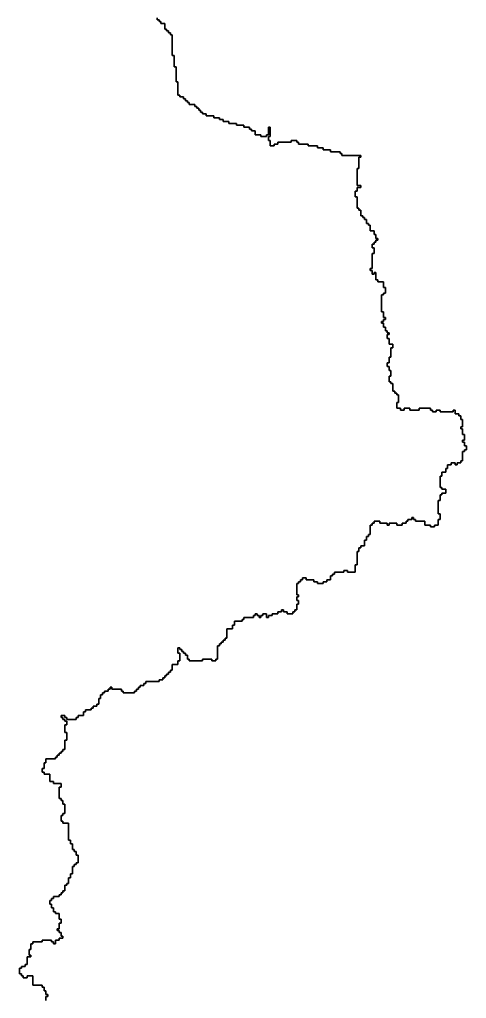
# Model space of a CAD drawing. Header units: inches. Extents: x -98695 to 376223, y 1122520 to 1501782.
# Drawn here: x 71826 to 79137, y 1256797 to 1272807 of the extents above; entities that cross this region are included whole.
import ezdxf

# ---------------------------------------------------------------- set-up
doc = ezdxf.new("R2010")
doc.units = ezdxf.units.IN
doc.header["$MEASUREMENT"] = 0
doc.layers.add('subs1', color=7, linetype='Continuous', true_color=0xc8dcf7)

msp = doc.modelspace()

# ---------------------------------------------------------------- linework, layer by layer
at = {"layer": 'subs1'}
for points in [[(74078, 1272836, 0), (74078, 1272805, 0), (74109, 1272805, 0), (74109, 1272775, 0), (74140, 1272775, 0), (74140, 1272744, 0), (74202, 1272744, 0), (74202, 1272651, 0), (74233, 1272651, 0), (74233, 1272620, 0), (74263, 1272620, 0), (74263, 1272590, 0), (74294, 1272590, 0), (74294, 1272559, 0), (74325, 1272559, 0), (74325, 1272219, 0), (74356, 1272219, 0), (74356, 1272034, 0), (74387, 1272034, 0), (74387, 1271788, 0), (74418, 1271788, 0), (74418, 1271572, 0), (74448, 1271572, 0), (74448, 1271541, 0), (74510, 1271541, 0), (74510, 1271510, 0), (74541, 1271510, 0), (74541, 1271479, 0), (74572, 1271479, 0), (74572, 1271448, 0), (74603, 1271448, 0), (74603, 1271417, 0), (74695, 1271417, 0), (74695, 1271386, 0), (74726, 1271386, 0), (74726, 1271356, 0), (74757, 1271356, 0), (74757, 1271325, 0), (74788, 1271325, 0), (74788, 1271294, 0), (74819, 1271294, 0), (74819, 1271263, 0), (74880, 1271263, 0), (74880, 1271232, 0), (75004, 1271232, 0), (75004, 1271201, 0), (75096, 1271201, 0), (75096, 1271171, 0), (75158, 1271171, 0), (75158, 1271140, 0), (75250, 1271140, 0), (75250, 1271109, 0), (75374, 1271109, 0), (75374, 1271078, 0), (75497, 1271078, 0), (75497, 1271047, 0), (75590, 1271047, 0), (75590, 1271016, 0), (75621, 1271016, 0), (75621, 1270985, 0), (75682, 1270985, 0), (75682, 1270924, 0), (75775, 1270924, 0), (75775, 1270893, 0), (75867, 1270893, 0), (75867, 1270924, 0), (75898, 1270924, 0), (75898, 1271047, 0), (75929, 1271047, 0), (75929, 1270893, 0), (75898, 1270893, 0), (75898, 1270831, 0), (75929, 1270831, 0), (75929, 1270739, 0), (75991, 1270739, 0), (75991, 1270770, 0), (76053, 1270770, 0), (76053, 1270800, 0), (76268, 1270800, 0), (76268, 1270831, 0), (76361, 1270831, 0), (76361, 1270800, 0), (76392, 1270800, 0), (76392, 1270770, 0), (76546, 1270770, 0), (76546, 1270739, 0), (76700, 1270739, 0), (76700, 1270708, 0), (76793, 1270708, 0), (76793, 1270677, 0), (76916, 1270677, 0), (76916, 1270646, 0), (77070, 1270646, 0), (77070, 1270615, 0), (77101, 1270615, 0), (77101, 1270584, 0), (77410, 1270584, 0), (77410, 1270554, 0), (77379, 1270554, 0), (77379, 1270369, 0), (77348, 1270369, 0), (77348, 1270091, 0), (77410, 1270091, 0), (77410, 1270060, 0), (77348, 1270060, 0), (77348, 1269998, 0), (77317, 1269998, 0), (77317, 1269906, 0), (77348, 1269906, 0), (77348, 1269721, 0), (77379, 1269721, 0), (77379, 1269690, 0), (77410, 1269690, 0), (77410, 1269597, 0), (77441, 1269597, 0), (77441, 1269567, 0), (77471, 1269567, 0), (77471, 1269536, 0), (77502, 1269536, 0), (77502, 1269474, 0), (77533, 1269474, 0), (77533, 1269443, 0), (77564, 1269443, 0), (77564, 1269351, 0), (77626, 1269351, 0), (77626, 1269289, 0), (77657, 1269289, 0), (77657, 1269227, 0), (77687, 1269227, 0), (77687, 1269196, 0), (77657, 1269196, 0), (77657, 1269166, 0), (77626, 1269166, 0), (77626, 1269135, 0), (77595, 1269135, 0), (77595, 1269073, 0), (77626, 1269073, 0), (77626, 1268980, 0), (77595, 1268980, 0), (77595, 1268734, 0), (77564, 1268734, 0), (77564, 1268703, 0), (77595, 1268703, 0), (77595, 1268641, 0), (77626, 1268641, 0), (77626, 1268672, 0), (77657, 1268672, 0), (77657, 1268549, 0), (77687, 1268549, 0), (77687, 1268518, 0), (77780, 1268518, 0), (77780, 1268425, 0), (77811, 1268425, 0), (77811, 1268333, 0), (77780, 1268333, 0), (77780, 1268302, 0), (77749, 1268302, 0), (77749, 1268024, 0), (77780, 1268024, 0), (77780, 1267932, 0), (77811, 1267932, 0), (77811, 1267901, 0), (77780, 1267901, 0), (77780, 1267870, 0), (77749, 1267870, 0), (77749, 1267839, 0), (77780, 1267839, 0), (77780, 1267777, 0), (77811, 1267777, 0), (77811, 1267716, 0), (77842, 1267716, 0), (77842, 1267685, 0), (77872, 1267685, 0), (77872, 1267654, 0), (77842, 1267654, 0), (77842, 1267592, 0), (77872, 1267592, 0), (77872, 1267500, 0), (77934, 1267500, 0), (77934, 1267438, 0), (77903, 1267438, 0), (77903, 1267284, 0), (77872, 1267284, 0), (77872, 1267191, 0), (77842, 1267191, 0), (77842, 1267130, 0), (77872, 1267130, 0), (77872, 1267068, 0), (77903, 1267068, 0), (77903, 1266975, 0), (77872, 1266975, 0), (77872, 1266883, 0), (77903, 1266883, 0), (77903, 1266852, 0), (77934, 1266852, 0), (77934, 1266729, 0), (77965, 1266729, 0), (77965, 1266698, 0), (77996, 1266698, 0), (77996, 1266667, 0), (78027, 1266667, 0), (78027, 1266544, 0), (77996, 1266544, 0), (77996, 1266451, 0), (78058, 1266451, 0), (78058, 1266420, 0), (78119, 1266420, 0), (78119, 1266451, 0), (78212, 1266451, 0), (78212, 1266420, 0), (78366, 1266420, 0), (78366, 1266451, 0), (78551, 1266451, 0), (78551, 1266420, 0), (78582, 1266420, 0), (78582, 1266389, 0), (78644, 1266389, 0), (78644, 1266420, 0), (78705, 1266420, 0), (78705, 1266389, 0), (78921, 1266389, 0), (78921, 1266420, 0), (78952, 1266420, 0), (78952, 1266358, 0), (79014, 1266358, 0), (79014, 1266328, 0), (79045, 1266328, 0), (79045, 1266266, 0), (79075, 1266266, 0), (79075, 1266143, 0), (79045, 1266143, 0), (79045, 1266112, 0), (79075, 1266112, 0), (79075, 1266019, 0), (79106, 1266019, 0), (79106, 1265927, 0), (79075, 1265927, 0), (79075, 1265896, 0), (79106, 1265896, 0), (79106, 1265834, 0), (79137, 1265834, 0), (79137, 1265772, 0), (79106, 1265772, 0), (79106, 1265742, 0), (79075, 1265742, 0), (79075, 1265587, 0), (79045, 1265587, 0), (79045, 1265556, 0), (78983, 1265556, 0), (78983, 1265526, 0), (78952, 1265526, 0), (78952, 1265556, 0), (78890, 1265556, 0), (78890, 1265526, 0), (78829, 1265526, 0), (78829, 1265464, 0), (78798, 1265464, 0), (78798, 1265402, 0), (78736, 1265402, 0), (78736, 1265341, 0), (78705, 1265341, 0), (78705, 1265155, 0), (78736, 1265155, 0), (78736, 1265125, 0), (78798, 1265125, 0), (78798, 1265063, 0), (78736, 1265063, 0), (78736, 1265032, 0), (78705, 1265032, 0), (78705, 1264940, 0), (78674, 1264940, 0), (78674, 1264724, 0), (78705, 1264724, 0), (78705, 1264631, 0), (78674, 1264631, 0), (78674, 1264538, 0), (78613, 1264538, 0), (78613, 1264508, 0), (78551, 1264508, 0), (78551, 1264538, 0), (78459, 1264538, 0), (78459, 1264600, 0), (78304, 1264600, 0), (78304, 1264631, 0), (78273, 1264631, 0), (78273, 1264662, 0), (78243, 1264662, 0), (78243, 1264631, 0), (78181, 1264631, 0), (78181, 1264600, 0), (78150, 1264600, 0), (78150, 1264569, 0), (78088, 1264569, 0), (78088, 1264538, 0), (77996, 1264538, 0), (77996, 1264569, 0), (77872, 1264569, 0), (77872, 1264538, 0), (77842, 1264538, 0), (77842, 1264569, 0), (77718, 1264569, 0), (77718, 1264600, 0), (77626, 1264600, 0), (77626, 1264569, 0), (77595, 1264569, 0), (77595, 1264538, 0), (77564, 1264538, 0), (77564, 1264384, 0), (77533, 1264384, 0), (77533, 1264353, 0), (77502, 1264353, 0), (77502, 1264292, 0), (77471, 1264292, 0), (77471, 1264199, 0), (77410, 1264199, 0), (77410, 1264168, 0), (77379, 1264168, 0), (77379, 1264107, 0), (77348, 1264107, 0), (77348, 1263891, 0), (77317, 1263891, 0), (77317, 1263767, 0), (77194, 1263767, 0), (77194, 1263798, 0), (77132, 1263798, 0), (77132, 1263767, 0), (76978, 1263767, 0), (76978, 1263736, 0), (76947, 1263736, 0), (76947, 1263706, 0), (76916, 1263706, 0), (76916, 1263644, 0), (76855, 1263644, 0), (76855, 1263613, 0), (76793, 1263613, 0), (76793, 1263582, 0), (76700, 1263582, 0), (76700, 1263613, 0), (76639, 1263613, 0), (76639, 1263644, 0), (76515, 1263644, 0), (76515, 1263675, 0), (76454, 1263675, 0), (76454, 1263644, 0), (76423, 1263644, 0), (76423, 1263613, 0), (76392, 1263613, 0), (76392, 1263582, 0), (76361, 1263582, 0), (76361, 1263397, 0), (76392, 1263397, 0), (76392, 1263366, 0), (76361, 1263366, 0), (76361, 1263305, 0), (76392, 1263305, 0), (76392, 1263243, 0), (76361, 1263243, 0), (76361, 1263150, 0), (76330, 1263150, 0), (76330, 1263120, 0), (76299, 1263120, 0), (76299, 1263089, 0), (76207, 1263089, 0), (76207, 1263120, 0), (76145, 1263120, 0), (76145, 1263150, 0), (76114, 1263150, 0), (76114, 1263120, 0), (76053, 1263120, 0), (76053, 1263089, 0), (75960, 1263089, 0), (75960, 1263058, 0), (75898, 1263058, 0), (75898, 1263027, 0), (75867, 1263027, 0), (75867, 1263089, 0), (75806, 1263089, 0), (75806, 1263058, 0), (75775, 1263058, 0), (75775, 1263027, 0), (75744, 1263027, 0), (75744, 1263058, 0), (75713, 1263058, 0), (75713, 1263089, 0), (75682, 1263089, 0), (75682, 1263058, 0), (75651, 1263058, 0), (75651, 1263027, 0), (75497, 1263027, 0), (75497, 1262996, 0), (75466, 1262996, 0), (75466, 1262965, 0), (75343, 1262965, 0), (75343, 1262904, 0), (75312, 1262904, 0), (75312, 1262842, 0), (75220, 1262842, 0), (75220, 1262688, 0), (75189, 1262688, 0), (75189, 1262657, 0), (75158, 1262657, 0), (75158, 1262626, 0), (75127, 1262626, 0), (75127, 1262595, 0), (75096, 1262595, 0), (75096, 1262564, 0), (75065, 1262564, 0), (75065, 1262348, 0), (75035, 1262348, 0), (75035, 1262318, 0), (74973, 1262318, 0), (74973, 1262348, 0), (74819, 1262348, 0), (74819, 1262318, 0), (74603, 1262318, 0), (74603, 1262348, 0), (74572, 1262348, 0), (74572, 1262410, 0), (74541, 1262410, 0), (74541, 1262441, 0), (74510, 1262441, 0), (74510, 1262472, 0), (74479, 1262472, 0), (74479, 1262503, 0), (74448, 1262503, 0), (74448, 1262533, 0), (74418, 1262533, 0), (74418, 1262441, 0), (74448, 1262441, 0), (74448, 1262318, 0), (74418, 1262318, 0), (74418, 1262256, 0), (74325, 1262256, 0), (74325, 1262163, 0), (74294, 1262163, 0), (74294, 1262132, 0), (74263, 1262132, 0), (74263, 1262102, 0), (74233, 1262102, 0), (74233, 1262071, 0), (74202, 1262071, 0), (74202, 1262040, 0), (74171, 1262040, 0), (74171, 1262009, 0), (74109, 1262009, 0), (74109, 1261978, 0), (73893, 1261978, 0), (73893, 1261947, 0), (73862, 1261947, 0), (73862, 1261917, 0), (73801, 1261917, 0), (73801, 1261886, 0), (73770, 1261886, 0), (73770, 1261855, 0), (73739, 1261855, 0), (73739, 1261824, 0), (73708, 1261824, 0), (73708, 1261793, 0), (73523, 1261793, 0), (73523, 1261824, 0), (73492, 1261824, 0), (73492, 1261855, 0), (73338, 1261855, 0), (73338, 1261886, 0), (73307, 1261886, 0), (73307, 1261855, 0), (73276, 1261855, 0), (73276, 1261824, 0), (73215, 1261824, 0), (73215, 1261793, 0), (73184, 1261793, 0), (73184, 1261762, 0), (73153, 1261762, 0), (73153, 1261701, 0), (73122, 1261701, 0), (73122, 1261608, 0), (73091, 1261608, 0), (73091, 1261577, 0), (73030, 1261577, 0), (73030, 1261546, 0), (72999, 1261546, 0), (72999, 1261516, 0), (72906, 1261516, 0), (72906, 1261485, 0), (72875, 1261485, 0), (72875, 1261423, 0), (72783, 1261423, 0), (72783, 1261392, 0), (72752, 1261392, 0), (72752, 1261361, 0), (72598, 1261361, 0), (72598, 1261392, 0), (72567, 1261392, 0), (72567, 1261423, 0), (72505, 1261423, 0), (72505, 1261392, 0), (72536, 1261392, 0), (72536, 1261361, 0), (72567, 1261361, 0), (72567, 1261330, 0), (72598, 1261330, 0), (72598, 1261269, 0), (72567, 1261269, 0), (72567, 1261145, 0), (72598, 1261145, 0), (72598, 1261022, 0), (72567, 1261022, 0), (72567, 1260868, 0), (72536, 1260868, 0), (72536, 1260837, 0), (72505, 1260837, 0), (72505, 1260806, 0), (72474, 1260806, 0), (72474, 1260775, 0), (72443, 1260775, 0), (72443, 1260744, 0), (72413, 1260744, 0), (72413, 1260713, 0), (72258, 1260713, 0), (72258, 1260652, 0), (72227, 1260652, 0), (72227, 1260559, 0), (72197, 1260559, 0), (72197, 1260498, 0), (72227, 1260498, 0), (72227, 1260467, 0), (72320, 1260467, 0), (72320, 1260343, 0), (72382, 1260343, 0), (72382, 1260312, 0), (72505, 1260312, 0), (72505, 1260251, 0), (72474, 1260251, 0), (72474, 1260066, 0), (72505, 1260066, 0), (72505, 1260035, 0), (72536, 1260035, 0), (72536, 1259973, 0), (72567, 1259973, 0), (72567, 1259819, 0), (72536, 1259819, 0), (72536, 1259788, 0), (72505, 1259788, 0), (72505, 1259696, 0), (72536, 1259696, 0), (72536, 1259665, 0), (72629, 1259665, 0), (72629, 1259387, 0), (72659, 1259387, 0), (72659, 1259325, 0), (72690, 1259325, 0), (72690, 1259233, 0), (72721, 1259233, 0), (72721, 1259202, 0), (72752, 1259202, 0), (72752, 1259140, 0), (72783, 1259140, 0), (72783, 1259017, 0), (72752, 1259017, 0), (72752, 1258986, 0), (72721, 1258986, 0), (72721, 1258955, 0), (72690, 1258955, 0), (72690, 1258832, 0), (72659, 1258832, 0), (72659, 1258770, 0), (72629, 1258770, 0), (72629, 1258678, 0), (72598, 1258678, 0), (72598, 1258647, 0), (72567, 1258647, 0), (72567, 1258554, 0), (72536, 1258554, 0), (72536, 1258523, 0), (72505, 1258523, 0), (72505, 1258493, 0), (72474, 1258493, 0), (72474, 1258462, 0), (72382, 1258462, 0), (72382, 1258431, 0), (72351, 1258431, 0), (72351, 1258400, 0), (72320, 1258400, 0), (72320, 1258338, 0), (72351, 1258338, 0), (72351, 1258277, 0), (72382, 1258277, 0), (72382, 1258215, 0), (72413, 1258215, 0), (72413, 1258184, 0), (72474, 1258184, 0), (72474, 1258092, 0), (72505, 1258092, 0), (72505, 1258030, 0), (72474, 1258030, 0), (72474, 1257937, 0), (72443, 1257937, 0), (72443, 1257906, 0), (72474, 1257906, 0), (72474, 1257876, 0), (72505, 1257876, 0), (72505, 1257814, 0), (72536, 1257814, 0), (72536, 1257783, 0), (72474, 1257783, 0), (72474, 1257752, 0), (72413, 1257752, 0), (72413, 1257690, 0), (72382, 1257690, 0), (72382, 1257721, 0), (72351, 1257721, 0), (72351, 1257752, 0), (72197, 1257752, 0), (72197, 1257721, 0), (72042, 1257721, 0), (72042, 1257690, 0), (72012, 1257690, 0), (72012, 1257598, 0), (71981, 1257598, 0), (71981, 1257505, 0), (72012, 1257505, 0), (72012, 1257475, 0), (71950, 1257475, 0), (71950, 1257351, 0), (71919, 1257351, 0), (71919, 1257320, 0), (71857, 1257320, 0), (71857, 1257289, 0), (71826, 1257289, 0), (71826, 1257197, 0), (71857, 1257197, 0), (71857, 1257166, 0), (71888, 1257166, 0), (71888, 1257135, 0), (71950, 1257135, 0), (71950, 1257166, 0), (72042, 1257166, 0), (72042, 1257012, 0), (72197, 1257012, 0), (72197, 1256981, 0), (72227, 1256981, 0), (72227, 1256919, 0), (72258, 1256919, 0), (72258, 1256858, 0), (72289, 1256858, 0), (72289, 1256827, 0), (72258, 1256827, 0), (72258, 1256765, 0)], [(72258, 1256765, 0), (72258, 1256827, 0), (72289, 1256827, 0), (72289, 1256858, 0), (72258, 1256858, 0), (72258, 1256919, 0), (72227, 1256919, 0), (72227, 1256981, 0), (72197, 1256981, 0), (72197, 1257012, 0), (72042, 1257012, 0), (72042, 1257166, 0), (71950, 1257166, 0), (71950, 1257135, 0), (71888, 1257135, 0), (71888, 1257166, 0), (71857, 1257166, 0), (71857, 1257197, 0), (71826, 1257197, 0), (71826, 1257289, 0), (71857, 1257289, 0), (71857, 1257320, 0), (71919, 1257320, 0), (71919, 1257351, 0), (71950, 1257351, 0), (71950, 1257475, 0), (72012, 1257475, 0), (72012, 1257505, 0), (71981, 1257505, 0), (71981, 1257598, 0), (72012, 1257598, 0), (72012, 1257690, 0), (72042, 1257690, 0), (72042, 1257721, 0), (72197, 1257721, 0), (72197, 1257752, 0), (72351, 1257752, 0), (72351, 1257721, 0), (72382, 1257721, 0), (72382, 1257690, 0), (72413, 1257690, 0), (72413, 1257752, 0), (72474, 1257752, 0), (72474, 1257783, 0), (72536, 1257783, 0), (72536, 1257814, 0), (72505, 1257814, 0), (72505, 1257876, 0), (72474, 1257876, 0), (72474, 1257906, 0), (72443, 1257906, 0), (72443, 1257937, 0), (72474, 1257937, 0), (72474, 1258030, 0), (72505, 1258030, 0), (72505, 1258092, 0), (72474, 1258092, 0), (72474, 1258184, 0), (72413, 1258184, 0), (72413, 1258215, 0), (72382, 1258215, 0), (72382, 1258277, 0), (72351, 1258277, 0), (72351, 1258338, 0), (72320, 1258338, 0), (72320, 1258400, 0), (72351, 1258400, 0), (72351, 1258431, 0), (72382, 1258431, 0), (72382, 1258462, 0), (72474, 1258462, 0), (72474, 1258493, 0), (72505, 1258493, 0), (72505, 1258523, 0), (72536, 1258523, 0), (72536, 1258554, 0), (72567, 1258554, 0), (72567, 1258647, 0), (72598, 1258647, 0), (72598, 1258678, 0), (72629, 1258678, 0), (72629, 1258770, 0), (72659, 1258770, 0), (72659, 1258832, 0), (72690, 1258832, 0), (72690, 1258955, 0), (72721, 1258955, 0), (72721, 1258986, 0), (72752, 1258986, 0), (72752, 1259017, 0), (72783, 1259017, 0), (72783, 1259140, 0), (72752, 1259140, 0), (72752, 1259202, 0), (72721, 1259202, 0), (72721, 1259233, 0), (72690, 1259233, 0), (72690, 1259325, 0), (72659, 1259325, 0), (72659, 1259387, 0), (72629, 1259387, 0), (72629, 1259665, 0), (72536, 1259665, 0), (72536, 1259696, 0), (72505, 1259696, 0), (72505, 1259788, 0), (72536, 1259788, 0), (72536, 1259819, 0), (72567, 1259819, 0), (72567, 1259973, 0), (72536, 1259973, 0), (72536, 1260035, 0), (72505, 1260035, 0), (72505, 1260066, 0), (72474, 1260066, 0), (72474, 1260251, 0), (72505, 1260251, 0), (72505, 1260312, 0), (72382, 1260312, 0), (72382, 1260343, 0), (72320, 1260343, 0), (72320, 1260467, 0), (72227, 1260467, 0), (72227, 1260498, 0), (72197, 1260498, 0), (72197, 1260559, 0), (72227, 1260559, 0), (72227, 1260652, 0), (72258, 1260652, 0), (72258, 1260713, 0), (72413, 1260713, 0), (72413, 1260744, 0), (72443, 1260744, 0), (72443, 1260775, 0), (72474, 1260775, 0), (72474, 1260806, 0), (72505, 1260806, 0), (72505, 1260837, 0), (72536, 1260837, 0), (72536, 1260868, 0), (72567, 1260868, 0), (72567, 1261022, 0), (72598, 1261022, 0), (72598, 1261145, 0), (72567, 1261145, 0), (72567, 1261269, 0), (72598, 1261269, 0), (72598, 1261330, 0), (72567, 1261330, 0), (72567, 1261361, 0), (72536, 1261361, 0), (72536, 1261392, 0), (72505, 1261392, 0), (72505, 1261423, 0), (72567, 1261423, 0), (72567, 1261392, 0), (72598, 1261392, 0), (72598, 1261361, 0), (72752, 1261361, 0), (72752, 1261392, 0), (72783, 1261392, 0), (72783, 1261423, 0), (72875, 1261423, 0), (72875, 1261485, 0), (72906, 1261485, 0), (72906, 1261516, 0), (72999, 1261516, 0), (72999, 1261546, 0), (73030, 1261546, 0), (73030, 1261577, 0), (73091, 1261577, 0), (73091, 1261608, 0), (73122, 1261608, 0), (73122, 1261701, 0), (73153, 1261701, 0), (73153, 1261762, 0), (73184, 1261762, 0), (73184, 1261793, 0), (73215, 1261793, 0), (73215, 1261824, 0), (73276, 1261824, 0), (73276, 1261855, 0), (73307, 1261855, 0), (73307, 1261886, 0), (73338, 1261886, 0), (73338, 1261855, 0), (73492, 1261855, 0), (73492, 1261824, 0), (73523, 1261824, 0), (73523, 1261793, 0), (73708, 1261793, 0), (73708, 1261824, 0), (73739, 1261824, 0), (73739, 1261855, 0), (73770, 1261855, 0), (73770, 1261886, 0), (73801, 1261886, 0), (73801, 1261917, 0), (73862, 1261917, 0), (73862, 1261947, 0), (73893, 1261947, 0), (73893, 1261978, 0), (74109, 1261978, 0), (74109, 1262009, 0), (74171, 1262009, 0), (74171, 1262040, 0), (74202, 1262040, 0), (74202, 1262071, 0), (74233, 1262071, 0), (74233, 1262102, 0), (74263, 1262102, 0), (74263, 1262132, 0), (74294, 1262132, 0), (74294, 1262163, 0), (74325, 1262163, 0), (74325, 1262256, 0), (74418, 1262256, 0), (74418, 1262318, 0), (74448, 1262318, 0), (74448, 1262441, 0), (74418, 1262441, 0), (74418, 1262533, 0), (74448, 1262533, 0), (74448, 1262503, 0), (74479, 1262503, 0), (74479, 1262472, 0), (74510, 1262472, 0), (74510, 1262441, 0), (74541, 1262441, 0), (74541, 1262410, 0), (74572, 1262410, 0), (74572, 1262348, 0), (74603, 1262348, 0), (74603, 1262318, 0), (74819, 1262318, 0), (74819, 1262348, 0), (74973, 1262348, 0), (74973, 1262318, 0), (75035, 1262318, 0), (75035, 1262348, 0), (75065, 1262348, 0), (75065, 1262564, 0), (75096, 1262564, 0), (75096, 1262595, 0), (75127, 1262595, 0), (75127, 1262626, 0), (75158, 1262626, 0), (75158, 1262657, 0), (75189, 1262657, 0), (75189, 1262688, 0), (75220, 1262688, 0), (75220, 1262842, 0), (75312, 1262842, 0), (75312, 1262904, 0), (75343, 1262904, 0), (75343, 1262965, 0), (75466, 1262965, 0), (75466, 1262996, 0), (75497, 1262996, 0), (75497, 1263027, 0), (75651, 1263027, 0), (75651, 1263058, 0), (75682, 1263058, 0), (75682, 1263089, 0), (75713, 1263089, 0), (75713, 1263058, 0), (75744, 1263058, 0), (75744, 1263027, 0), (75775, 1263027, 0), (75775, 1263058, 0), (75806, 1263058, 0), (75806, 1263089, 0), (75867, 1263089, 0), (75867, 1263027, 0), (75898, 1263027, 0), (75898, 1263058, 0), (75960, 1263058, 0), (75960, 1263089, 0), (76053, 1263089, 0), (76053, 1263120, 0), (76114, 1263120, 0), (76114, 1263150, 0), (76145, 1263150, 0), (76145, 1263120, 0), (76207, 1263120, 0), (76207, 1263089, 0), (76299, 1263089, 0), (76299, 1263120, 0), (76330, 1263120, 0), (76330, 1263150, 0), (76361, 1263150, 0), (76361, 1263243, 0), (76392, 1263243, 0), (76392, 1263305, 0), (76361, 1263305, 0), (76361, 1263366, 0), (76392, 1263366, 0), (76392, 1263397, 0), (76361, 1263397, 0), (76361, 1263582, 0), (76392, 1263582, 0), (76392, 1263613, 0), (76423, 1263613, 0), (76423, 1263644, 0), (76454, 1263644, 0), (76454, 1263675, 0), (76515, 1263675, 0), (76515, 1263644, 0), (76639, 1263644, 0), (76639, 1263613, 0), (76700, 1263613, 0), (76700, 1263582, 0), (76793, 1263582, 0), (76793, 1263613, 0), (76855, 1263613, 0), (76855, 1263644, 0), (76916, 1263644, 0), (76916, 1263706, 0), (76947, 1263706, 0), (76947, 1263736, 0), (76978, 1263736, 0), (76978, 1263767, 0), (77132, 1263767, 0), (77132, 1263798, 0), (77194, 1263798, 0), (77194, 1263767, 0), (77317, 1263767, 0), (77317, 1263891, 0), (77348, 1263891, 0), (77348, 1264107, 0), (77379, 1264107, 0), (77379, 1264168, 0), (77410, 1264168, 0), (77410, 1264199, 0), (77471, 1264199, 0), (77471, 1264292, 0), (77502, 1264292, 0), (77502, 1264353, 0), (77533, 1264353, 0), (77533, 1264384, 0), (77564, 1264384, 0), (77564, 1264538, 0), (77595, 1264538, 0), (77595, 1264569, 0), (77626, 1264569, 0), (77626, 1264600, 0), (77718, 1264600, 0), (77718, 1264569, 0), (77842, 1264569, 0), (77842, 1264538, 0), (77872, 1264538, 0), (77872, 1264569, 0), (77996, 1264569, 0), (77996, 1264538, 0), (78088, 1264538, 0), (78088, 1264569, 0), (78150, 1264569, 0), (78150, 1264600, 0), (78181, 1264600, 0), (78181, 1264631, 0), (78243, 1264631, 0), (78243, 1264662, 0), (78273, 1264662, 0), (78273, 1264631, 0), (78304, 1264631, 0), (78304, 1264600, 0), (78459, 1264600, 0), (78459, 1264538, 0), (78551, 1264538, 0), (78551, 1264508, 0), (78613, 1264508, 0), (78613, 1264538, 0), (78674, 1264538, 0), (78674, 1264631, 0), (78705, 1264631, 0), (78705, 1264724, 0), (78674, 1264724, 0), (78674, 1264940, 0), (78705, 1264940, 0), (78705, 1265032, 0), (78736, 1265032, 0), (78736, 1265063, 0), (78798, 1265063, 0), (78798, 1265125, 0), (78736, 1265125, 0), (78736, 1265155, 0), (78705, 1265155, 0), (78705, 1265341, 0), (78736, 1265341, 0), (78736, 1265402, 0), (78798, 1265402, 0), (78798, 1265464, 0), (78829, 1265464, 0), (78829, 1265526, 0), (78890, 1265526, 0), (78890, 1265556, 0), (78952, 1265556, 0), (78952, 1265526, 0), (78983, 1265526, 0), (78983, 1265556, 0), (79045, 1265556, 0), (79045, 1265587, 0), (79075, 1265587, 0), (79075, 1265742, 0), (79106, 1265742, 0), (79106, 1265772, 0), (79137, 1265772, 0), (79137, 1265834, 0), (79106, 1265834, 0), (79106, 1265896, 0), (79075, 1265896, 0), (79075, 1265927, 0), (79106, 1265927, 0), (79106, 1266019, 0), (79075, 1266019, 0), (79075, 1266112, 0), (79045, 1266112, 0), (79045, 1266143, 0), (79075, 1266143, 0), (79075, 1266266, 0), (79045, 1266266, 0), (79045, 1266328, 0), (79014, 1266328, 0), (79014, 1266358, 0), (78952, 1266358, 0), (78952, 1266420, 0), (78921, 1266420, 0), (78921, 1266389, 0), (78705, 1266389, 0), (78705, 1266420, 0), (78644, 1266420, 0), (78644, 1266389, 0), (78582, 1266389, 0), (78582, 1266420, 0), (78551, 1266420, 0), (78551, 1266451, 0), (78366, 1266451, 0), (78366, 1266420, 0), (78212, 1266420, 0), (78212, 1266451, 0), (78119, 1266451, 0), (78119, 1266420, 0), (78058, 1266420, 0), (78058, 1266451, 0), (77996, 1266451, 0), (77996, 1266544, 0), (78027, 1266544, 0), (78027, 1266667, 0), (77996, 1266667, 0), (77996, 1266698, 0), (77965, 1266698, 0), (77965, 1266729, 0), (77934, 1266729, 0), (77934, 1266852, 0), (77903, 1266852, 0), (77903, 1266883, 0), (77872, 1266883, 0), (77872, 1266975, 0), (77903, 1266975, 0), (77903, 1267068, 0), (77872, 1267068, 0), (77872, 1267130, 0), (77842, 1267130, 0), (77842, 1267191, 0), (77872, 1267191, 0), (77872, 1267284, 0), (77903, 1267284, 0), (77903, 1267438, 0), (77934, 1267438, 0), (77934, 1267500, 0), (77872, 1267500, 0), (77872, 1267592, 0), (77842, 1267592, 0), (77842, 1267654, 0), (77872, 1267654, 0), (77872, 1267685, 0), (77842, 1267685, 0), (77842, 1267716, 0), (77811, 1267716, 0), (77811, 1267777, 0), (77780, 1267777, 0), (77780, 1267839, 0), (77749, 1267839, 0), (77749, 1267870, 0), (77780, 1267870, 0), (77780, 1267901, 0), (77811, 1267901, 0), (77811, 1267932, 0), (77780, 1267932, 0), (77780, 1268024, 0), (77749, 1268024, 0), (77749, 1268302, 0), (77780, 1268302, 0), (77780, 1268333, 0), (77811, 1268333, 0), (77811, 1268425, 0), (77780, 1268425, 0), (77780, 1268518, 0), (77687, 1268518, 0), (77687, 1268549, 0), (77657, 1268549, 0), (77657, 1268672, 0), (77626, 1268672, 0), (77626, 1268641, 0), (77595, 1268641, 0), (77595, 1268703, 0), (77564, 1268703, 0), (77564, 1268734, 0), (77595, 1268734, 0), (77595, 1268980, 0), (77626, 1268980, 0), (77626, 1269073, 0), (77595, 1269073, 0), (77595, 1269135, 0), (77626, 1269135, 0), (77626, 1269166, 0), (77657, 1269166, 0), (77657, 1269196, 0), (77687, 1269196, 0), (77687, 1269227, 0), (77657, 1269227, 0), (77657, 1269289, 0), (77626, 1269289, 0), (77626, 1269351, 0), (77564, 1269351, 0), (77564, 1269443, 0), (77533, 1269443, 0), (77533, 1269474, 0), (77502, 1269474, 0), (77502, 1269536, 0), (77471, 1269536, 0), (77471, 1269567, 0), (77441, 1269567, 0), (77441, 1269597, 0), (77410, 1269597, 0), (77410, 1269690, 0), (77379, 1269690, 0), (77379, 1269721, 0), (77348, 1269721, 0), (77348, 1269906, 0), (77317, 1269906, 0), (77317, 1269998, 0), (77348, 1269998, 0), (77348, 1270060, 0), (77410, 1270060, 0), (77410, 1270091, 0), (77348, 1270091, 0), (77348, 1270369, 0), (77379, 1270369, 0), (77379, 1270554, 0), (77410, 1270554, 0), (77410, 1270584, 0), (77101, 1270584, 0), (77101, 1270615, 0), (77070, 1270615, 0), (77070, 1270646, 0), (76916, 1270646, 0), (76916, 1270677, 0), (76793, 1270677, 0), (76793, 1270708, 0), (76700, 1270708, 0), (76700, 1270739, 0), (76546, 1270739, 0), (76546, 1270770, 0), (76392, 1270770, 0), (76392, 1270800, 0), (76361, 1270800, 0), (76361, 1270831, 0), (76268, 1270831, 0), (76268, 1270800, 0), (76053, 1270800, 0), (76053, 1270770, 0), (75991, 1270770, 0), (75991, 1270739, 0), (75929, 1270739, 0), (75929, 1270831, 0), (75898, 1270831, 0), (75898, 1270893, 0), (75929, 1270893, 0), (75929, 1271047, 0), (75898, 1271047, 0), (75898, 1270924, 0), (75867, 1270924, 0), (75867, 1270893, 0), (75775, 1270893, 0), (75775, 1270924, 0), (75682, 1270924, 0), (75682, 1270985, 0), (75621, 1270985, 0), (75621, 1271016, 0), (75590, 1271016, 0), (75590, 1271047, 0), (75497, 1271047, 0), (75497, 1271078, 0), (75374, 1271078, 0), (75374, 1271109, 0), (75250, 1271109, 0), (75250, 1271140, 0), (75158, 1271140, 0), (75158, 1271171, 0), (75096, 1271171, 0), (75096, 1271201, 0), (75004, 1271201, 0), (75004, 1271232, 0), (74880, 1271232, 0), (74880, 1271263, 0), (74819, 1271263, 0), (74819, 1271294, 0), (74788, 1271294, 0), (74788, 1271325, 0), (74757, 1271325, 0), (74757, 1271356, 0), (74726, 1271356, 0), (74726, 1271386, 0), (74695, 1271386, 0), (74695, 1271417, 0), (74603, 1271417, 0), (74603, 1271448, 0), (74572, 1271448, 0), (74572, 1271479, 0), (74541, 1271479, 0), (74541, 1271510, 0), (74510, 1271510, 0), (74510, 1271541, 0), (74448, 1271541, 0), (74448, 1271572, 0), (74418, 1271572, 0), (74418, 1271788, 0), (74387, 1271788, 0), (74387, 1272034, 0), (74356, 1272034, 0), (74356, 1272219, 0), (74325, 1272219, 0), (74325, 1272559, 0), (74294, 1272559, 0), (74294, 1272590, 0), (74263, 1272590, 0), (74263, 1272620, 0), (74233, 1272620, 0), (74233, 1272651, 0), (74202, 1272651, 0), (74202, 1272744, 0), (74140, 1272744, 0), (74140, 1272775, 0), (74109, 1272775, 0), (74109, 1272805, 0), (74078, 1272805, 0), (74078, 1272836, 0)]]:
    msp.add_polyline3d(points, dxfattribs=at)

doc.saveas('drawing.dxf')
